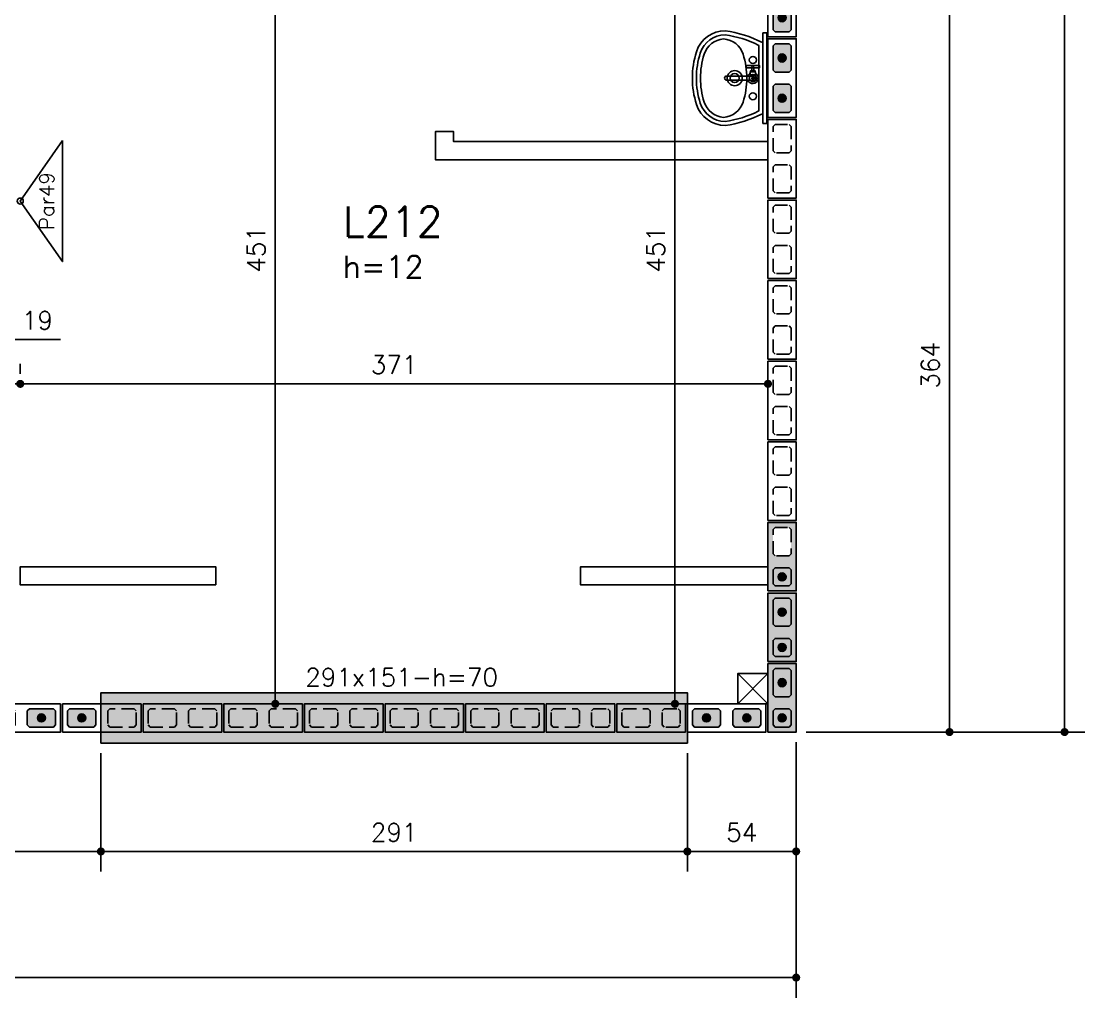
# Model space of a CAD drawing. Extents: x -14651 to 3496, y -7403 to -1290.
# Drawn here: x 2874 to 3402, y -7295 to -6811 of the extents above; entities that cross this region are included whole.
import ezdxf
from ezdxf.enums import TextEntityAlignment as Align

# ---------------------------------------------------------------- set-up
doc = ezdxf.new("R2010")
doc.units = 0
doc.header["$LTSCALE"] = 25
doc.linetypes.add('DASHED2', pattern=[0.375, 0.25, -0.125])
for name, color, linetype in [('213', 252, 'Continuous'), ('241', 2, 'Continuous'), ('247', 50, 'Continuous'), ('248', 100, 'Continuous'), ('ABERTURAS', 53, 'Continuous'), ('ALVENARIA NÃO ESTRUTURAL', 242, 'Continuous'), ('Arranque', 14, 'Continuous'), ('COTA', 1, 'Continuous'), ('FERRO', 5, 'Continuous'), ('L-D', 2, 'Continuous'), ('L-N', 4, 'Continuous'), ('Pena_1', 1, 'Continuous'), ('PROJ', 252, 'Continuous'), ('TJANELA', 2, 'Continuous')]:
    doc.layers.add(name, color=color, linetype=linetype)
doc.styles.add('COTA', font='romans.shx')
doc.styles.get("Standard").update_dxf_attribs({"font": 'romans.shx'})
doc.styles.add('Texto1', font='romans.shx', dxfattribs={"height": 9})
doc.dimstyles.new('forma', dxfattribs={"dimscale": 5, "dimtxt": 1.8, "dimasz": 0.8, "dimexe": 2, "dimexo": 1, "dimgap": 1, "dimtad": 1, "dimdec": 1, "dimzin": 9, "dimtxsty": 'COTA', "dimblk1": 'DOT', "dimblk2": 'DOT', "dimsah": 1, "dimcen": 0, "dimdle": 1, "dimclrd": 256, "dimclre": 256, "dimclrt": 2, "dimadec": 0, "dimazin": 0, "dimtfac": 1, "dimtdec": 0, "dimtmove": 0, "dimatfit": 3, "dimfxl": 1, "dimtolj": 1, "dimtzin": 0, "dimarcsym": 0})

# ---------------------------------------------------------------- blocks, each defined once
blk = doc.blocks.new('P4015', base_point=(5842102.11612, -8124149.02973))
blk.add_lwpolyline([(5842082.61612, -8124156.02973), (5842121.61612, -8124156.02973), (5842121.61612, -8124142.02973), (5842082.61612, -8124142.02973), (5842082.61612, -8124156.02973)])
at = {"color": 1, "linetype": 'DASHED2'}
for points in [[(5842085.11612, -8124152.52973), (5842086.11612, -8124153.52973), (5842098.11612, -8124153.52973), (5842099.11612, -8124152.52973), (5842099.11612, -8124145.52973), (5842098.11612, -8124144.52973), (5842086.11612, -8124144.52973), (5842085.11612, -8124145.52973), (5842085.11612, -8124152.52973)], [(5842105.11612, -8124152.52973), (5842106.11612, -8124153.52973), (5842118.11612, -8124153.52973), (5842119.11612, -8124152.52973), (5842119.11612, -8124145.52973), (5842118.11612, -8124144.52973), (5842106.11612, -8124144.52973), (5842105.11612, -8124145.52973), (5842105.11612, -8124152.52973)]]:
    blk.add_lwpolyline(points, dxfattribs=at)
blk = doc.blocks.new('P3515')
at = {"layer": '248'}
h = blk.add_hatch(color=100, dxfattribs=at)
h.paths.add_polyline_path([(17, 7), (-17, 7), (-17, -7), (17, -7)])
h.paths.add_polyline_path([(-5.5, -3.5), (-6.5, -4.5), (-13.5, -4.5), (-14.5, -3.5), (-14.5, 3.5), (-13.5, 4.5), (-6.5, 4.5), (-5.5, 3.5)], flags=16)
h.paths.add_polyline_path([(0.5, 3.5), (1.5, 4.5), (13.5, 4.5), (14.5, 3.5), (14.5, -3.5), (13.5, -4.5), (1.5, -4.5), (0.5, -3.5)], flags=16)
blk.add_lwpolyline([(-17, -7), (17, -7), (17, 7), (-17, 7), (-17, -7)])
at = {"color": 1, "linetype": 'DASHED2'}
for points in [[(-14.5, -3.5), (-13.5, -4.5), (-6.5, -4.5), (-5.5, -3.5), (-5.5, 3.5), (-6.5, 4.5), (-13.5, 4.5), (-14.5, 3.5), (-14.5, -3.5)], [(0.5, -3.5), (1.5, -4.5), (13.5, -4.5), (14.5, -3.5), (14.5, 3.5), (13.5, 4.5), (1.5, 4.5), (0.5, 3.5), (0.5, -3.5)]]:
    blk.add_lwpolyline(points, dxfattribs=at)
blk = doc.blocks.new('GR-1409')
at = {"layer": '213'}
h = blk.add_hatch(color=256, dxfattribs=at)
h.paths.add_polyline_path([(-6, 4.5), (-7, 3.5), (-7, -3.5), (-6, -4.5), (6, -4.5), (7, -3.5), (7, 3.5), (6, 4.5)])
h.paths.add_polyline_path([(-2, 0, 1), (2, 0, 1)], flags=16)
at = {"layer": 'Arranque'}
blk.add_hatch(color=256, dxfattribs=at).paths.add_polyline_path([(-2, 0, 1), (2, 0, 1)])
at = {"layer": '213'}
blk.add_lwpolyline([(-7, 3.5), (-6, 4.5), (6, 4.5), (7, 3.5), (7, -3.5), (6, -4.5), (-6, -4.5), (-7, -3.5), (-7, 3.5)], dxfattribs=at)
at = {"layer": 'FERRO', "linetype": 'Continuous'}
blk.add_circle((0, 0), 2, dxfattribs=at)
blk = doc.blocks.new('GR-0909')
at = {"layer": '213'}
h = blk.add_hatch(color=256, dxfattribs=at)
h.paths.add_polyline_path([(3.5, -4.5), (4.5, -3.5), (4.500001, 3.5), (3.500001, 4.5), (-3.499999, 4.5), (-4.499999, 3.5), (-4.5, -3.5), (-3.5, -4.5)])
h.paths.add_polyline_path([(-2, 0, -1), (2, 0, -1)], flags=16)
at = {"layer": 'Arranque'}
blk.add_hatch(color=256, dxfattribs=at).paths.add_polyline_path([(2, 0, 1), (-2, 0, 1)])
at = {"layer": '213'}
blk.add_lwpolyline([(3.500001, 4.5), (4.500001, 3.5), (4.5, -3.5), (3.5, -4.5), (-3.5, -4.5), (-4.5, -3.5), (-4.499999, 3.5), (-3.499999, 4.5), (3.500001, 4.5)], dxfattribs=at)
at = {"layer": 'FERRO', "linetype": 'Continuous'}
blk.add_circle((0, 0), 2, dxfattribs=at)
blk = doc.blocks.new('_IDNPAR_2')
at = {"color": 3}
blk.add_lwpolyline([(1, -0.7), (0, 0), (-1, -0.7)], close=True, dxfattribs=at)
blk.add_circle((0, 0), 0.05, dxfattribs=at)
at = {"layer": '247', "color": 2, "style": 'COTA', "flags": 8}
blk.add_attdef('ID', text='', height=0.24, dxfattribs=at).set_placement((0, -0.438), align=Align.MIDDLE_CENTER)
blk = doc.blocks.new('_Dot')
at = {"color": 0, "linetype": 'ByBlock', "lineweight": -2}
blk.add_line((-0.5, 0), (-1, 0), dxfattribs=at)
at = {"color": 0, "linetype": 'ByBlock', "const_width": 0.5}
blk.add_lwpolyline([(-0.25, 0, 1), (0.25, 0, 1)], format="xyb", close=True, dxfattribs=at)
blk = doc.blocks.new('*D90')
at = {"layer": 'COTA', "lineweight": -2, "transparency": 16777216}
for p, q in [((3269.02, -6799.6), (3344.62, -6799.6)), ((3334.62, -6803.6), (3334.62, -7159.6)), ((3263.52, -7163.6), (3344.62, -7163.6))]:
    blk.add_line(p, q, dxfattribs=at)
at = {"layer": 'Defpoints', "color": 0, "transparency": 16777216}
for p in [(3264.02, -6799.6), (3258.52, -7163.6), (3334.62, -7163.6)]:
    blk.add_point(p, dxfattribs=at)
at = {"layer": 'COTA', "lineweight": -2, "transparency": 16777216, "xscale": 4, "yscale": 4, "zscale": 4}
for p, rotation in [((3334.62, -6799.6), 90), ((3334.62, -7163.6), 270)]:
    blk.add_blockref('_Dot', p, dxfattribs=dict(at, rotation=rotation))
at = {"layer": 'COTA', "color": 2, "transparency": 16777216, "insert": (3325.12, -6981.6), "char_height": 9, "attachment_point": 5, "rotation": 90, "style": 'COTA'}
blk.add_mtext('\\A1;364 ', dxfattribs=at)
blk = doc.blocks.new('*D91')
at = {"layer": 'COTA', "lineweight": -2, "transparency": 16777216}
for p, q in [((3258.52, -7168.6), (3258.52, -7232.86)), ((3204.52, -7174.1), (3204.52, -7232.86)), ((3254.52, -7222.86), (3208.52, -7222.86))]:
    blk.add_line(p, q, dxfattribs=at)
at = {"layer": 'Defpoints', "color": 0, "transparency": 16777216}
for p in [(3258.52, -7163.6), (3204.52, -7169.1), (3204.52, -7222.86)]:
    blk.add_point(p, dxfattribs=at)
at = {"layer": 'COTA', "lineweight": -2, "transparency": 16777216, "xscale": 4, "yscale": 4, "zscale": 4, "rotation": 180}
blk.add_blockref('_Dot', (3204.52, -7222.86), dxfattribs=at)
at = {"layer": 'COTA', "lineweight": -2, "transparency": 16777216, "xscale": 4, "yscale": 4, "zscale": 4}
blk.add_blockref('_Dot', (3258.52, -7222.86), dxfattribs=at)
at = {"layer": 'COTA', "color": 2, "transparency": 16777216, "insert": (3231.52, -7213.36), "char_height": 9, "attachment_point": 5, "style": 'COTA'}
blk.add_mtext('\\A1;54 ', dxfattribs=at)
blk = doc.blocks.new('*D92')
at = {"layer": 'COTA', "lineweight": -2, "transparency": 16777216}
for p, q in [((2913.52, -7174.1), (2913.52, -7232.86)), ((3204.52, -7174.1), (3204.52, -7232.86)), ((3200.52, -7222.86), (2917.52, -7222.86))]:
    blk.add_line(p, q, dxfattribs=at)
at = {"layer": 'Defpoints', "color": 0, "transparency": 16777216}
for p in [(2913.52, -7169.1), (3204.52, -7169.1), (2913.52, -7222.86)]:
    blk.add_point(p, dxfattribs=at)
at = {"layer": 'COTA', "lineweight": -2, "transparency": 16777216, "xscale": 4, "yscale": 4, "zscale": 4, "rotation": 180}
blk.add_blockref('_Dot', (2913.52, -7222.86), dxfattribs=at)
at = {"layer": 'COTA', "lineweight": -2, "transparency": 16777216, "xscale": 4, "yscale": 4, "zscale": 4}
blk.add_blockref('_Dot', (3204.52, -7222.86), dxfattribs=at)
at = {"layer": 'COTA', "color": 2, "transparency": 16777216, "insert": (3059.02, -7213.36), "char_height": 9, "attachment_point": 5, "style": 'COTA'}
blk.add_mtext('\\A1;291 ', dxfattribs=at)
blk = doc.blocks.new('*D93')
at = {"layer": 'COTA', "lineweight": -2, "transparency": 16777216}
for p, q in [((2794.52, -7174.1), (2794.52, -7232.86)), ((2913.52, -7174.1), (2913.52, -7232.86)), ((2909.52, -7222.86), (2798.52, -7222.86))]:
    blk.add_line(p, q, dxfattribs=at)
at = {"layer": 'Defpoints', "color": 0, "transparency": 16777216}
for p in [(2794.52, -7169.1), (2913.52, -7169.1), (2794.52, -7222.86)]:
    blk.add_point(p, dxfattribs=at)
at = {"layer": 'COTA', "lineweight": -2, "transparency": 16777216, "xscale": 4, "yscale": 4, "zscale": 4, "rotation": 180}
blk.add_blockref('_Dot', (2794.52, -7222.86), dxfattribs=at)
at = {"layer": 'COTA', "lineweight": -2, "transparency": 16777216, "xscale": 4, "yscale": 4, "zscale": 4}
blk.add_blockref('_Dot', (2913.52, -7222.86), dxfattribs=at)
at = {"layer": 'COTA', "color": 2, "transparency": 16777216, "insert": (2854.02, -7213.36), "char_height": 9, "attachment_point": 5, "style": 'COTA'}
blk.add_mtext('\\A1;119 ', dxfattribs=at)
blk = doc.blocks.new('*D117')
at = {"layer": 'COTA', "lineweight": -2, "transparency": 16777216}
for p, q in [((3263.52, -6014.6), (3401.7, -6014.6)), ((3391.7, -6018.6), (3391.7, -7159.6)), ((3263.52, -7163.6), (3401.7, -7163.6))]:
    blk.add_line(p, q, dxfattribs=at)
at = {"layer": 'Defpoints', "color": 0, "transparency": 16777216}
for p in [(3258.52, -6014.6), (3258.52, -7163.6), (3391.7, -7163.6)]:
    blk.add_point(p, dxfattribs=at)
at = {"layer": 'COTA', "lineweight": -2, "transparency": 16777216, "xscale": 4, "yscale": 4, "zscale": 4}
for p, rotation in [((3391.7, -6014.6), 90), ((3391.7, -7163.6), 270)]:
    blk.add_blockref('_Dot', p, dxfattribs=dict(at, rotation=rotation))
at = {"layer": 'COTA', "color": 2, "transparency": 16777216, "insert": (3382.2, -6589.1), "char_height": 9, "attachment_point": 5, "rotation": 90, "style": 'COTA'}
blk.add_mtext('\\A1;1149 ', dxfattribs=at)
blk = doc.blocks.new('*D118')
at = {"layer": 'COTA', "lineweight": -2, "transparency": 16777216}
for p, q in [((449.52, -7168.6), (449.52, -7295.44)), ((3258.52, -7168.6), (3258.52, -7295.44)), ((3254.52, -7285.44), (453.52, -7285.44))]:
    blk.add_line(p, q, dxfattribs=at)
at = {"layer": 'Defpoints', "color": 0, "transparency": 16777216}
for p in [(449.52, -7163.6), (3258.52, -7163.6), (449.52, -7285.44)]:
    blk.add_point(p, dxfattribs=at)
at = {"layer": 'COTA', "lineweight": -2, "transparency": 16777216, "xscale": 4, "yscale": 4, "zscale": 4, "rotation": 180}
blk.add_blockref('_Dot', (449.52, -7285.44), dxfattribs=at)
at = {"layer": 'COTA', "lineweight": -2, "transparency": 16777216, "xscale": 4, "yscale": 4, "zscale": 4}
blk.add_blockref('_Dot', (3258.52, -7285.44), dxfattribs=at)
at = {"layer": 'COTA', "color": 2, "transparency": 16777216, "insert": (1854.02, -7275.94), "char_height": 9, "attachment_point": 5, "style": 'COTA'}
blk.add_mtext('\\A1;2809 ', dxfattribs=at)
blk = doc.blocks.new('*D139')
at = {"layer": 'COTA', "lineweight": -2, "transparency": 16777216}
for p, q in [((2864.02, -6990.82), (2870.62, -6968.82)), ((2870.62, -6968.82), (2893.47, -6968.82)), ((2854.52, -6985.82), (2854.52, -6980.82)), ((2873.52, -6985.82), (2873.52, -6980.82)), ((2858.52, -6990.82), (2869.52, -6990.82))]:
    blk.add_line(p, q, dxfattribs=at)
at = {"layer": 'Defpoints', "color": 0, "transparency": 16777216}
for p in [(2854.52, -6990.82), (2873.52, -6990.82), (2873.52, -6990.82)]:
    blk.add_point(p, dxfattribs=at)
at = {"layer": 'COTA', "lineweight": -2, "transparency": 16777216, "xscale": 4, "yscale": 4, "zscale": 4, "rotation": 180}
blk.add_blockref('_Dot', (2854.52, -6990.82), dxfattribs=at)
at = {"layer": 'COTA', "lineweight": -2, "transparency": 16777216, "xscale": 4, "yscale": 4, "zscale": 4}
blk.add_blockref('_Dot', (2873.52, -6990.82), dxfattribs=at)
at = {"layer": 'COTA', "color": 2, "transparency": 16777216, "insert": (2882.05, -6959.32), "char_height": 9, "attachment_point": 5, "style": 'COTA'}
blk.add_mtext('\\A1;19 ', dxfattribs=at)
blk = doc.blocks.new('*D140')
at = {"layer": 'COTA', "lineweight": -2, "transparency": 16777216}
for p, q in [((2873.52, -6985.82), (2873.52, -6980.82)), ((3244.52, -6994.1), (3244.52, -6980.82)), ((2877.52, -6990.82), (3240.52, -6990.82))]:
    blk.add_line(p, q, dxfattribs=at)
at = {"layer": 'Defpoints', "color": 0, "transparency": 16777216}
for p in [(2873.52, -6990.82), (3244.52, -6990.82), (3244.52, -6999.1)]:
    blk.add_point(p, dxfattribs=at)
at = {"layer": 'COTA', "lineweight": -2, "transparency": 16777216, "xscale": 4, "yscale": 4, "zscale": 4, "rotation": 180}
blk.add_blockref('_Dot', (2873.52, -6990.82), dxfattribs=at)
at = {"layer": 'COTA', "lineweight": -2, "transparency": 16777216, "xscale": 4, "yscale": 4, "zscale": 4}
blk.add_blockref('_Dot', (3244.52, -6990.82), dxfattribs=at)
at = {"layer": 'COTA', "color": 2, "transparency": 16777216, "insert": (3059.02, -6981.32), "char_height": 9, "attachment_point": 5, "style": 'COTA'}
blk.add_mtext('\\A1;371 ', dxfattribs=at)
blk = doc.blocks.new('*D229')
at = {"layer": 'COTA', "lineweight": -2, "transparency": 16777216}
for p, q in [((3203.36, -6698.6), (3208.36, -6698.6)), ((3198.36, -6702.6), (3198.36, -7145.6)), ((3203.36, -7149.6), (3208.36, -7149.6))]:
    blk.add_line(p, q, dxfattribs=at)
at = {"layer": 'Defpoints', "color": 0, "transparency": 16777216}
for p in [(3198.36, -6698.6), (3198.36, -7149.6), (3198.36, -7149.6)]:
    blk.add_point(p, dxfattribs=at)
at = {"layer": 'COTA', "lineweight": -2, "transparency": 16777216, "xscale": 4, "yscale": 4, "zscale": 4}
for p, rotation in [((3198.36, -6698.6), 90), ((3198.36, -7149.6), 270)]:
    blk.add_blockref('_Dot', p, dxfattribs=dict(at, rotation=rotation))
at = {"layer": 'COTA', "color": 2, "transparency": 16777216, "insert": (3188.86, -6924.1), "char_height": 9, "attachment_point": 5, "rotation": 90, "style": 'COTA'}
blk.add_mtext('\\A1;451 ', dxfattribs=at)
blk = doc.blocks.new('*D234')
at = {"layer": 'COTA', "lineweight": -2, "transparency": 16777216}
for p, q in [((3034.52, -6698.6), (2990.07, -6698.6)), ((3000.07, -6702.6), (3000.07, -7145.6)), ((2995.07, -7149.6), (2990.07, -7149.6))]:
    blk.add_line(p, q, dxfattribs=at)
at = {"layer": 'Defpoints', "color": 0, "transparency": 16777216}
for p in [(3039.52, -6698.6), (3000.07, -7149.6), (3000.07, -7149.6)]:
    blk.add_point(p, dxfattribs=at)
at = {"layer": 'COTA', "lineweight": -2, "transparency": 16777216, "xscale": 4, "yscale": 4, "zscale": 4}
for p, rotation in [((3000.07, -6698.6), 90), ((3000.07, -7149.6), 270)]:
    blk.add_blockref('_Dot', p, dxfattribs=dict(at, rotation=rotation))
at = {"layer": 'COTA', "color": 2, "transparency": 16777216, "insert": (2990.57, -6924.1), "char_height": 9, "attachment_point": 5, "rotation": 90, "style": 'COTA'}
blk.add_mtext('\\A1;451 ', dxfattribs=at)
blk = doc.blocks.new('XREF-MC41-BAS-PLN-AMO-FINAIS-05.06$0$CUBA03')
at = {"layer": 'PROJ'}
for p, q in [((-0.01, -0.05), (0.01, -0.05)), ((0, -0.06), (0, -0.04))]:
    blk.add_line(p, q, dxfattribs=at)
for points in [[(-0.1306, -0.3297, 0.077416), (0, -0.35, 0.077416), (0.1306, -0.3297, 0.326333), (0.235, -0.1868, 0.08687), (0.1764, -0.0027, 0.279276), (0.172, 0), (-0.172, 0, 0.279276), (-0.1764, -0.0027, 0.08687), (-0.235, -0.1868, 0.326333)], [(0.215, -0.1881, 0.080556), (0.1642, -0.0228, 0.285352), (0.1597, -0.02), (-0.1597, -0.02, 0.285352), (-0.1642, -0.0228, 0.080556), (-0.215, -0.1881, 0.323537), (-0.1245, -0.3106, 0.077416), (0, -0.33, 0.077416), (0.1245, -0.3106, 0.323537)], [(0.1185, -0.0985, 0.077416), (0, -0.08, 0.077416), (-0.1185, -0.0985, 0.305715), (-0.1947, -0.195, 0.305715), (-0.1185, -0.2915, 0.077416), (0, -0.31, 0.077416), (0.1185, -0.2915, 0.305715), (0.1947, -0.195, 0.305715)]]:
    blk.add_lwpolyline(points, format="xyb", close=True, dxfattribs=at)
for centre, radius in [((-0.09, -0.05), 0.0175), ((0, -0.05), 0.0175), ((0.09, -0.05), 0.0175), ((0, -0.14), 0.0375), ((0, -0.14), 0.0225)]:
    blk.add_circle(centre, radius, dxfattribs=at)
blk = doc.blocks.new('proj-terreo-1')
at = {"layer": 'ALVENARIA NÃO ESTRUTURAL'}
for points in [[(4968.41, 480.37), (4812.41, 480.37), (4812.41, 485.37), (4803.41, 485.37), (4803.41, 471.37), (4968.41, 471.37)], [(4694.41, 260.37), (4597.41, 260.37), (4597.41, 269.37), (4694.41, 269.37)], [(4968.41, 260.37), (4875.41, 260.37), (4875.41, 269.37), (4968.41, 269.37)]]:
    blk.add_lwpolyline(points, close=True, dxfattribs=at)
at = {"layer": 'PROJ'}
blk.add_lwpolyline([(4965.91, 534.37), (4965.91, 489.37), (4967.91, 489.37), (4967.91, 534.37)], close=True, dxfattribs=at)
blk.add_lwpolyline([(4961.43, 516.99), (4961.43, 515.54), (4961.98, 515.54), (4961.98, 515), (4962.18, 515), (4962.18, 514.21, -1.408938), (4958.42, 510.84), (4947.95, 510.83, -0.999996), (4947.95, 512.9), (4958.42, 512.9, -0.168827), (4959.59, 514.21), (4959.59, 515), (4959.8, 515), (4959.8, 515.54), (4960.35, 515.54), (4960.35, 516.99), (4957.54, 516.99), (4957.54, 518.08), (4964.24, 518.08), (4964.24, 516.99), (4961.44, 516.99)], format="xyb", close=True, dxfattribs=at)
blk.add_lwpolyline([(4958.42, 512.9), (4960.91, 512.9, -0.995421), (4960.91, 510.85), (4958.42, 510.84)], format="xyb", dxfattribs=at)
for points in [[(4958.53, 512.9), (4958.53, 512.9)], [(4959.59, 512.99), (4959.59, 514.21)], [(4959.8, 515), (4961.98, 515)], [(4961.43, 516.99), (4960.9, 516.99), (4960.89, 516.99), (4960.35, 516.99)], [(4961.43, 515.54), (4960.35, 515.54)], [(4962.18, 514.21), (4962.18, 513.04)]]:
    blk.add_lwpolyline(points, dxfattribs=at)
blk.add_circle((4960.89, 517.53), 0.544, dxfattribs=at)
blk.add_arc((4960.91, 511.87), 1.73, 216.5851, 143.4635, dxfattribs=at)
at = {"layer": 'PROJ', "xscale": 100, "yscale": 100, "zscale": 100, "rotation": 270}
blk.add_blockref('XREF-MC41-BAS-PLN-AMO-FINAIS-05.06$0$CUBA03', (4965.91, 511.87), dxfattribs=at)

msp = doc.modelspace()

# ---------------------------------------------------------------- hatches: boundary and pattern name
at = {"layer": 'ABERTURAS', "transparency": 33554457}
msp.add_hatch(color=256, dxfattribs=at).paths.add_polyline_path([(2913.52, -7169.1), (3204.52, -7169.1), (3204.52, -7144.1), (2913.52, -7144.1)])

# ---------------------------------------------------------------- linework, layer by layer
at = {"layer": 'ABERTURAS'}
msp.add_lwpolyline([(2913.52, -7169.1), (3204.52, -7169.1), (3204.52, -7144.1), (2913.52, -7144.1)], close=True, dxfattribs=at)
at = {"layer": 'Pena_1'}
for p, q in [((3229.52, -7134.61), (3244.52, -7149.61)), ((3244.52, -7134.61), (3229.52, -7149.6))]:
    msp.add_line(p, q, dxfattribs=at)
msp.add_lwpolyline([(3229.52, -7149.6), (3229.52, -7134.61), (3244.52, -7134.61), (3244.52, -7149.61), (3229.52, -7149.6)], dxfattribs=at)

# ---------------------------------------------------------------- block references
for name, p in [('proj-terreo-1', (-1723.89, -7350.97)), ('GR-0909', (3251.52, -7086.6)), ('GR-0909', (3251.52, -7121.6)), ('GR-1409', (2884.02, -7156.6)), ('GR-1409', (2904.02, -7156.6)), ('GR-1409', (3214.02, -7156.6)), ('GR-1409', (3234.02, -7156.6)), ('GR-0909', (3251.52, -7156.6))]:
    msp.add_blockref(name, p)
at = {"rotation": 90}
for p in [(3251.52, -6809.1), (3251.52, -6829.1), (3251.52, -6849.1), (3251.52, -7104.1), (3251.52, -7139.1)]:
    msp.add_blockref('GR-1409', p, dxfattribs=at)
at = {"layer": '241', "xscale": -1}
for name, p, rotation in [('P4015', (3251.52, -6799.1), 269.9999999999988), ('P4015', (3251.52, -6839.1), 269.9999999999988), ('P4015', (3251.52, -6879.1), 269.9999999999988), ('P4015', (3251.52, -6919.1), 269.9999999999988), ('P4015', (3251.52, -6959.1), 269.9999999999988), ('P4015', (3251.52, -6999.1), 269.9999999999988), ('P4015', (3251.52, -7039.1), 269.9999999999988), ('P3515', (3251.52, -7076.6), 270), ('P3515', (3251.52, -7111.6), 270), ('P3515', (3251.52, -7146.6), 270)]:
    msp.add_blockref(name, p, dxfattribs=dict(at, rotation=rotation))
at = {"layer": '241', "rotation": 180}
for p in [(2874.02, -7156.6), (2914.02, -7156.6), (2954.02, -7156.6), (2994.02, -7156.6), (3034.02, -7156.6), (3074.02, -7156.6), (3114.02, -7156.6), (3224.02, -7156.6)]:
    msp.add_blockref('P4015', p, dxfattribs=at)
at = {"layer": '241', "xscale": -1}
for p in [(3151.52, -7156.6), (3186.52, -7156.6)]:
    msp.add_blockref('P3515', p, dxfattribs=at)
at = {"layer": '247', "linetype": 'Continuous', "xscale": 30, "yscale": 30, "zscale": 30, "rotation": 90}
msp.add_blockref('_IDNPAR_2', (2873.52, -6900.1), dxfattribs=at).add_auto_attribs({'ID': 'Par49'})

# ---------------------------------------------------------------- texts
at = {"layer": 'L-D'}
msp.add_text('h=12', height=11, dxfattribs=at).set_placement((3033.59, -6938.25))
at = {"layer": 'L-N'}
msp.add_text('L212', height=15, dxfattribs=at).set_placement((3033.59, -6917.85))
at = {"layer": 'TJANELA', "style": 'Texto1'}
msp.add_text('291x151-h=70', height=9, dxfattribs=at).set_placement((3062.77, -7140.9), align=Align.CENTER)

# ---------------------------------------------------------------- dimensions: what is measured, and where the dimension line sits
at = {"layer": 'COTA'}
for base, p1, p2, override, picture, middle in [((3391.7, -7163.6), (3258.52, -6014.6), (3258.52, -7163.6), {"dimpost": ' '}, '*D117', (3382.2, -6589.1)), ((3000.07, -7149.6), (3039.52, -6698.6), (3000.07, -7149.6), {"dimpost": ' ', "dimtmove": 1}, '*D234', (2990.57, -6924.1)), ((3198.36, -7149.6), (3198.36, -6698.6), (3198.36, -7149.6), {"dimpost": ' ', "dimtmove": 1}, '*D229', (3188.86, -6924.1)), ((3334.62, -7163.6), (3264.02, -6799.6), (3258.52, -7163.6), {"dimpost": ' ', "dimtmove": 1}, '*D90', (3325.12, -6981.6))]:
    dim = msp.add_linear_dim(base=base, p1=p1, p2=p2, angle=90, dimstyle='forma', override=override, dxfattribs=at)
    dim.commit()
    dim.dimension.update_dxf_attribs({"geometry": picture, "text_midpoint": middle})
for base, p1, p2, override, picture, middle in [((2873.52, -6990.82), (2854.52, -6990.82), (2873.52, -6990.82), {"dimpost": ' ', "dimtmove": 1}, '*D139', (2875.62, -6959.32)), ((3244.52, -6990.82), (2873.52, -6990.82), (3244.52, -6999.1), {"dimpost": ' ', "dimtmove": 1}, '*D140', (3059.02, -6981.32)), ((449.52, -7285.44), (3258.52, -7163.6), (449.52, -7163.6), {"dimpost": ' '}, '*D118', (1854.02, -7275.94)), ((3204.52, -7222.86), (3258.52, -7163.6), (3204.52, -7169.1), {"dimpost": ' '}, '*D91', (3231.52, -7213.36)), ((2794.52, -7222.86), (2913.52, -7169.1), (2794.52, -7169.1), {"dimpost": ' ', "dimtmove": 1}, '*D93', (2854.02, -7213.36)), ((2913.52, -7222.86), (3204.52, -7169.1), (2913.52, -7169.1), {"dimpost": ' ', "dimtmove": 1}, '*D92', (3059.02, -7213.36))]:
    dim = msp.add_linear_dim(base=base, p1=p1, p2=p2, dimstyle='forma', override=override, dxfattribs=at)
    dim.commit()
    dim.dimension.update_dxf_attribs({"geometry": picture, "text_midpoint": middle})

doc.saveas('drawing.dxf')
